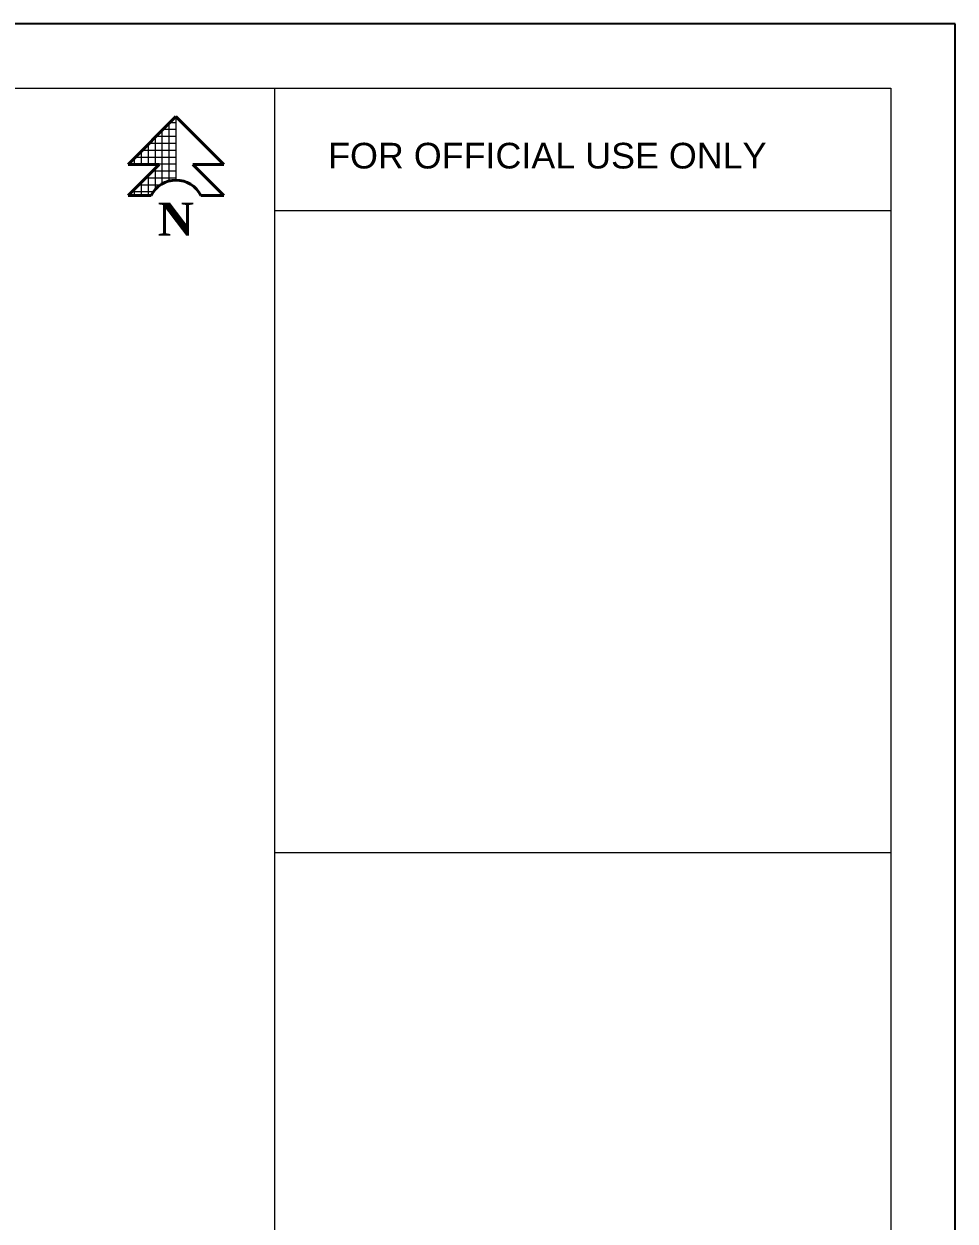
# Model space of a CAD drawing. Header units: inches. Extents: x -4763 to -1586, y -14268 to -12020.
# Drawn here: x -2257 to -1586, y -12884 to -12020 of the extents above; entities that cross this region are included whole.
import ezdxf

# ---------------------------------------------------------------- set-up
doc = ezdxf.new("R2010")
doc.units = ezdxf.units.IN
doc.header["$LTSCALE"] = 0.5
doc.header["$MEASUREMENT"] = 0
for name, color, linetype, lineweight in [('ELE1', 3, 'Continuous', 9), ('TEXT', 220, 'Continuous', 9), ('wall', 20, 'Continuous', 40)]:
    doc.layers.add(name, color=color, linetype=linetype, lineweight=lineweight)
doc.styles.get("Standard").update_dxf_attribs({"font": 'arial.ttf'})

# ---------------------------------------------------------------- blocks, each defined once
blk = doc.blocks.new('SDEGH')
at = {"layer": 'TEXT'}
h = blk.add_hatch(dxfattribs=at)
h.set_pattern_fill('NET', color=256, scale=40, style=0)
h.set_pattern_definition([(0, (43922.391, -13181.093), (0, 5), []), (90, (43922.391, -13181.093), (-5, 3e-16), [])])
h.paths.add_polyline_path([(52300.82, -9226.07), (52266.28, -9260.61), (52288.77, -9260.61), (52266.28, -9283.1), (52282.84, -9283.1, -0.284572), (52300.82, -9271.97)])
blk.add_line((52300.82, -9226.07), (52300.82, -9271.97), dxfattribs=at)
at = {"layer": 'wall'}
for p, q in [((52266.28, -9260.61), (52300.82, -9226.07)), ((52335.35, -9260.61), (52300.82, -9226.07)), ((52266.28, -9260.61), (52288.77, -9260.61)), ((52266.28, -9283.1), (52288.77, -9260.61)), ((52335.35, -9260.61), (52312.86, -9260.61)), ((52335.35, -9283.1), (52312.86, -9260.61)), ((52266.28, -9283.1), (52282.84, -9283.1)), ((52335.35, -9283.1), (52318.79, -9283.1))]:
    blk.add_line(p, q, dxfattribs=at)
blk.add_arc((52300.82, -9292.04), 20.08, 26.46046, 153.53954, dxfattribs=at)
at = {"layer": 'Defpoints', "insert": (52287.65, -9288.16), "char_height": 24, "width": 23.16, "attachment_point": 1}
blk.add_mtext('{\\fTimes New Roman|b1|i0|c0|p18;N}', dxfattribs=at)

msp = doc.modelspace()

# ---------------------------------------------------------------- linework, layer by layer
at = {"layer": 'Defpoints'}
msp.add_lwpolyline([(-1585.57, -12020.02), (-4763.17, -12020.02), (-4763.17, -14267.99), (-1585.57, -14267.99)], close=True, dxfattribs=at)
at = {"layer": 'ELE1'}
for p, q in [((-2076.54, -14221.67), (-2076.54, -12066.33)), ((-1631.89, -12154.88), (-2076.54, -12154.88)), ((-1631.89, -12618.38), (-2076.54, -12618.38))]:
    msp.add_line(p, q, dxfattribs=at)
msp.add_lwpolyline([(-4716.85, -12066.33), (-1631.89, -12066.33), (-1631.89, -14221.67), (-4716.85, -14221.67)], close=True, dxfattribs=at)
msp.add_lwpolyline([(-4716.85, -12066.33), (-1631.89, -12066.33), (-1631.89, -14221.67), (-4716.85, -14221.67)], close=True, dxfattribs=at)

# ---------------------------------------------------------------- block references
at = {"layer": 'wall'}
msp.add_blockref('SDEGH', (-54448.57, -2860.78), dxfattribs=at)

# ---------------------------------------------------------------- texts
at = {"layer": 'Defpoints'}
msp.add_text('FOR OFFICIAL USE ONLY', height=18.5271, dxfattribs=at).set_placement((-2037.96, -12124.36))

doc.saveas('drawing.dxf')
